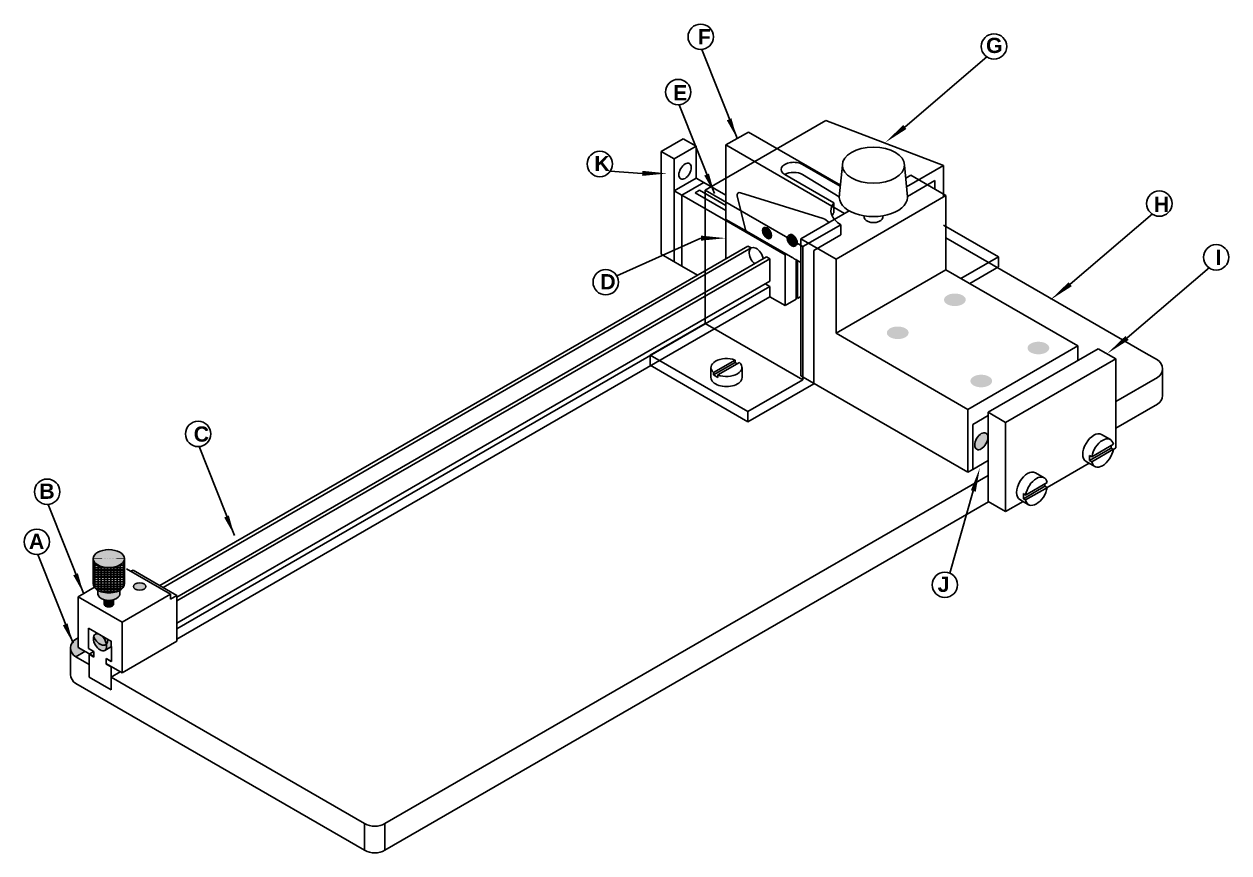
# Model space of a CAD drawing. Header units: millimetres. Extents: x -16619 to -11657, y 7083 to 8935.
# Drawn here: x -12824.5 to -12349.8, y 7593 to 7919.6 of the extents above; entities that cross this region are included whole.
import ezdxf

# ---------------------------------------------------------------- set-up
doc = ezdxf.new("R2010")
doc.units = ezdxf.units.MM
doc.header["$LTSCALE"] = 0.5
doc.header["$MEASUREMENT"] = 0
doc.linetypes.add('HIDDEN', pattern=[0.375, 0.25, -0.125])
for name, color, linetype in [('DIMS', 1, 'Continuous'), ('HIDDEN', 7, 'HIDDEN'), ('MODEL', 7, 'Continuous')]:
    doc.layers.add(name, color=color, linetype=linetype)

msp = doc.modelspace()

# ---------------------------------------------------------------- hatches: boundary and pattern name
at = {"layer": 'Defpoints'}
msp.add_hatch(color=252, dxfattribs=at).paths.add_polyline_path([(-12803.203, 7673.989), (-12803.203, 7677.789), (-12804.131, 7677.254, 0.5773503), (-12804.131, 7670.325), (-12800.493, 7672.425)])
at = {"layer": 'MODEL'}
h = msp.add_hatch(color=256, dxfattribs=at)
edge = h.paths.add_edge_path()
edge.add_ellipse((-12531.748, 7837.277), major_axis=(1.225, -2.121), ratio=0.5773503, start_angle=0, end_angle=360)
h = msp.add_hatch(color=256, dxfattribs=at)
edge = h.paths.add_edge_path()
edge.add_ellipse((-12521.591, 7834.451), major_axis=(1.225, -2.121), ratio=0.5773503, start_angle=360, end_angle=540)
edge.add_line((-12522.815, 7836.572), (-12523.238, 7836.328))
edge.add_ellipse((-12522.024, 7834.201), major_axis=(1.225, -2.121), ratio=0.5773503, start_angle=0, end_angle=180, ccw=False)
edge.add_line((-12520.788, 7832.085), (-12520.366, 7832.329))
edge = h.paths.add_edge_path()
edge.add_ellipse((-12521.591, 7834.451), major_axis=(1.225, -2.121), ratio=0.5773503, start_angle=232.70205, end_angle=307.29795)
edge.add_ellipse((-12522.024, 7834.201), major_axis=(0.919, -1.591), ratio=0.5773503, start_angle=323.8958, end_angle=373.63302)
edge.add_ellipse((-12521.591, 7834.451), major_axis=(0.919, -1.591), ratio=0.5773503, start_angle=193.63302, end_angle=346.36698, ccw=False)
edge.add_ellipse((-12522.024, 7834.201), major_axis=(0.919, -1.591), ratio=0.5773503, start_angle=526.36698, end_angle=576.1042)
h = msp.add_hatch(color=256, dxfattribs=at)
edge = h.paths.add_edge_path()
edge.add_ellipse((-12521.591, 7834.451), major_axis=(0.919, -1.591), ratio=0.5773503, start_angle=193.63302, end_angle=346.36698)
edge.add_ellipse((-12522.024, 7834.201), major_axis=(0.919, -1.591), ratio=0.5773503, start_angle=373.63302, end_angle=526.36698)
h = msp.add_hatch(color=256, dxfattribs=at)
edge = h.paths.add_edge_path()
edge.add_ellipse((-12480.253, 7797.968), major_axis=(-4.287, 0), ratio=0.5773503, start_angle=0, end_angle=360)
edge = h.paths.add_edge_path()
edge.add_ellipse((-12457.736, 7810.968), major_axis=(-4.287, 0), ratio=0.5773503, start_angle=0, end_angle=360)
edge = h.paths.add_edge_path()
edge.add_ellipse((-12424.827, 7791.968), major_axis=(-4.287, 0), ratio=0.5773503, start_angle=0, end_angle=360)
edge = h.paths.add_edge_path()
edge.add_ellipse((-12447.344, 7778.968), major_axis=(-4.287, 0), ratio=0.5773503, start_angle=0, end_angle=360)
h = msp.add_hatch(color=256, dxfattribs=at)
edge = h.paths.add_edge_path()
edge.add_ellipse((-12447.316, 7755.24), major_axis=(-1.837, -3.182), ratio=0.5773503, start_angle=0, end_angle=360)
h = msp.add_hatch(color=256, dxfattribs=at)
edge = h.paths.add_edge_path()
edge.add_ellipse((-12778.954, 7697.989), major_axis=(-2.449, 0), ratio=0.5773503, start_angle=0, end_angle=360)
edge = h.paths.add_edge_path()
edge.add_ellipse((-12791.078, 7708.989), major_axis=(-6.124, 0), ratio=0.5773503, start_angle=0, end_angle=360)
edge = h.paths.add_edge_path()
edge.add_ellipse((-12791.078, 7694.989), major_axis=(-4.287, 0), ratio=0.5773503, start_angle=0, end_angle=180)
edge.add_line((-12786.792, 7694.989), (-12786.792, 7696.465))
edge.add_ellipse((-12791.078, 7698.989), major_axis=(-6.124, 0), ratio=0.5773503, start_angle=45.573, end_angle=134.427, ccw=False)
edge.add_line((-12795.365, 7696.465), (-12795.365, 7694.989))
h = msp.add_hatch(dxfattribs=at)
h.set_pattern_fill('BRASS', color=256, scale=5, angle=90, style=0)
h.set_pattern_definition([(90, (165.9008, -62.0426), (-1.25, 8e-17), []), (90, (165.2758, -62.0426), (-1.25, 8e-17), [0.625, -0.3125])])
edge = h.paths.add_edge_path()
edge.add_ellipse((-12791.078, 7698.989), major_axis=(-6.124, 0), ratio=0.5773503, start_angle=0, end_angle=180)
edge.add_line((-12784.954, 7698.989), (-12784.954, 7708.901))
edge.add_ellipse((-12791.078, 7708.989), major_axis=(-6.124, 0), ratio=0.5773503, start_angle=0, end_angle=180, ccw=False)
edge.add_line((-12797.202, 7708.901), (-12797.202, 7698.989))
h = msp.add_hatch(color=256, dxfattribs=at)
edge = h.paths.add_edge_path()
edge.add_ellipse((-12794.542, 7675.989), major_axis=(1.837, -3.182), ratio=0.5773503, start_angle=0, end_angle=360)
h = msp.add_hatch(color=256, dxfattribs=at)
edge = h.paths.add_edge_path()
edge.add_ellipse((-12794.542, 7675.989), major_axis=(1.837, -3.182), ratio=0.5773503, start_angle=0, end_angle=135, ccw=False)
edge.add_line((-12792.675, 7672.825), (-12790.039, 7674.347))
edge.add_line((-12790.039, 7674.347), (-12790.039, 7676.389))
edge.add_line((-12790.039, 7676.389), (-12794.499, 7678.965))

# ---------------------------------------------------------------- linework, layer by layer
at = {"layer": 'Defpoints'}
msp.add_line((-12804.131, 7670.325), (-12800.493, 7672.425), dxfattribs=at)
at = {"layer": 'DIMS'}
for p, q in [((-12556.169, 7854.164), (-12508.537, 7881.664)), ((-12508.537, 7881.664), (-12462.205, 7863.914)), ((-12517.796, 7864.319), (-12502.892, 7855.714)), ((-12476.751, 7855.516), (-12462.205, 7863.914)), ((-12462.205, 7851.464), (-12462.205, 7863.914)), ((-12524.724, 7860.319), (-12505.453, 7849.192)), ((-12517.796, 7860.319), (-12503.303, 7851.514)), ((-12476.38, 7851.73), (-12465.669, 7857.914)), ((-12465.669, 7857.914), (-12465.669, 7854.564)), ((-12556.169, 7801.664), (-12556.169, 7854.164)), ((-12556.169, 7854.164), (-12517.631, 7831.914)), ((-12556.169, 7854.164), (-12549.241, 7850.164)), ((-12505.453, 7849.192), (-12505.453, 7845.192)), ((-12517.631, 7831.914), (-12502.641, 7840.569)), ((-12502.641, 7840.569), (-12502.641, 7836.569)), ((-12440.554, 7827.914), (-12462.205, 7840.414)), ((-12513.301, 7830.414), (-12502.641, 7836.569)), ((-12517.631, 7779.414), (-12517.631, 7831.914)), ((-12513.301, 7777.914), (-12513.301, 7830.414)), ((-12440.554, 7827.914), (-12455.363, 7819.364)), ((-12440.554, 7823.914), (-12440.554, 7827.914)), ((-12451.899, 7817.364), (-12440.554, 7823.914)), ((-12577.819, 7789.164), (-12556.169, 7801.664)), ((-12556.169, 7801.664), (-12517.631, 7779.414)), ((-12539.281, 7766.914), (-12577.819, 7789.164)), ((-12577.819, 7789.164), (-12577.819, 7785.164)), ((-12577.819, 7785.164), (-12539.281, 7762.914)), ((-12517.631, 7779.414), (-12539.281, 7766.914)), ((-12517.631, 7775.414), (-12513.301, 7777.914)), ((-12539.281, 7762.914), (-12517.631, 7775.414)), ((-12539.281, 7762.914), (-12539.281, 7766.914))]:
    msp.add_line(p, q, dxfattribs=at)
for centre, major_axis, start_param, end_param in [((-12521.26, 7862.319), (-4.899, 0), 3.9269908, 7.0685835), ((-12521.26, 7858.319), (-4.899, 0), 3.9269908, 5.4977871), ((-12493.114, 7846.069), (-13.472, 0), 5.8699557, 7.0685835), ((-12493.114, 7842.069), (-13.472, 0), 5.8699557, 6.0231344)]:
    msp.add_ellipse(centre, major_axis=major_axis, ratio=0.5773503, start_param=start_param, end_param=end_param, dxfattribs=at)
at = {"layer": 'HIDDEN'}
msp.add_line((-12539.777, 7837.951), (-12520.663, 7826.915), dxfattribs=at)
at = {"layer": 'MODEL'}
for p, q in [((-12557.492, 7909.618), (-12543.581, 7874.612)), ((-12445.029, 7906.805), (-12477.453, 7879.051)), ((-12566.357, 7887.842), (-12552.446, 7852.836)), ((-12539.108, 7877.064), (-12547.942, 7871.964)), ((-12539.108, 7877.064), (-12502.851, 7856.131)), ((-12573.462, 7869.399), (-12564.802, 7874.399)), ((-12568.362, 7866.454), (-12559.702, 7871.454)), ((-12559.702, 7871.454), (-12564.802, 7874.399)), ((-12559.702, 7858.954), (-12559.702, 7871.454)), ((-12547.942, 7871.964), (-12501.176, 7844.964)), ((-12547.942, 7871.964), (-12547.942, 7842.664)), ((-12573.462, 7828.899), (-12573.462, 7869.399)), ((-12568.362, 7866.454), (-12573.462, 7869.399)), ((-12568.362, 7853.954), (-12568.362, 7866.454)), ((-12547.942, 7842.664), (-12547.942, 7865.864)), ((-12580.89, 7860.782), (-12593.499, 7861.68)), ((-12502.079, 7864.014), (-12503.303, 7851.514)), ((-12477.584, 7864.014), (-12476.359, 7851.514)), ((-12568.362, 7853.954), (-12559.702, 7858.954)), ((-12565.262, 7852.164), (-12556.602, 7857.164)), ((-12556.602, 7857.164), (-12559.702, 7858.954)), ((-12556.602, 7857.164), (-12547.942, 7852.164)), ((-12477.08, 7858.876), (-12475.109, 7860.014)), ((-12475.109, 7860.014), (-12461.252, 7852.014)), ((-12568.362, 7825.954), (-12568.362, 7853.954)), ((-12565.262, 7852.164), (-12568.362, 7853.954)), ((-12547.942, 7842.164), (-12565.262, 7852.164)), ((-12565.262, 7852.164), (-12565.262, 7824.164)), ((-12558.334, 7854.164), (-12560.066, 7853.164)), ((-12560.066, 7853.164), (-12547.942, 7846.164)), ((-12547.942, 7848.164), (-12558.334, 7854.164)), ((-12547.942, 7842.664), (-12547.942, 7856.014)), ((-12540.249, 7838.58), (-12543.516, 7851.983)), ((-12542.246, 7853.174), (-12509.614, 7842.991)), ((-12504.554, 7827.014), (-12461.252, 7852.014)), ((-12461.252, 7852.014), (-12461.252, 7822.764)), ((-12547.942, 7842.664), (-12539.777, 7837.951)), ((-12547.942, 7842.164), (-12547.509, 7842.414)), ((-12524.559, 7828.664), (-12547.942, 7842.164)), ((-12547.942, 7842.164), (-12547.942, 7827.164)), ((-12547.942, 7827.164), (-12547.942, 7842.164)), ((-12547.942, 7842.164), (-12547.942, 7842.164)), ((-12518.41, 7835.014), (-12499.358, 7846.014)), ((-12493.506, 7844.031), (-12493.506, 7843.514)), ((-12486.157, 7844.031), (-12486.157, 7843.514)), ((-12379.886, 7844.861), (-12412.311, 7817.107)), ((-12539.777, 7837.951), (-12532.849, 7833.951)), ((-12539.777, 7837.951), (-12521.591, 7827.451)), ((-12557.809, 7835.254), (-12590.985, 7820.398)), ((-12524.559, 7828.664), (-12534.951, 7834.664)), ((-12523.248, 7836.322), (-12522.815, 7836.572)), ((-12520.445, 7834.539), (-12520.445, 7834.528)), ((-12518.41, 7781.014), (-12518.41, 7835.014)), ((-12518.41, 7835.014), (-12504.554, 7827.014)), ((-12461.252, 7835.364), (-12382.314, 7789.789)), ((-12770.986, 7698.389), (-12539.281, 7832.164)), ((-12769.687, 7697.639), (-12537.982, 7831.414)), ((-12764.231, 7693.789), (-12531.92, 7827.914)), ((-12565.262, 7824.164), (-12573.462, 7828.899)), ((-12537.982, 7831.414), (-12539.281, 7832.164)), ((-12530.621, 7827.164), (-12531.92, 7827.914)), ((-12524.126, 7828.914), (-12524.559, 7828.664)), ((-12524.559, 7808.664), (-12524.559, 7828.664)), ((-12520.799, 7832.079), (-12520.366, 7832.329)), ((-12764.231, 7692.289), (-12530.621, 7827.164)), ((-12565.262, 7824.164), (-12559.2, 7820.664)), ((-12530.621, 7827.164), (-12530.621, 7818.364)), ((-12520.663, 7826.915), (-12518.41, 7825.614)), ((-12520.229, 7811.164), (-12520.229, 7826.664)), ((-12519.796, 7826.414), (-12519.796, 7811.414)), ((-12504.554, 7827.014), (-12504.554, 7797.764)), ((-12357.473, 7823.705), (-12389.898, 7795.951)), ((-12764.231, 7683.489), (-12530.621, 7818.364)), ((-12520.445, 7818.539), (-12520.445, 7818.539)), ((-12504.554, 7797.764), (-12461.252, 7822.764)), ((-12461.252, 7822.764), (-12409.291, 7792.764)), ((-12764.231, 7681.289), (-12530.621, 7816.164)), ((-12530.621, 7816.164), (-12532.526, 7817.264)), ((-12530.621, 7816.164), (-12530.621, 7812.164)), ((-12764.231, 7677.289), (-12530.621, 7812.164)), ((-12530.621, 7812.164), (-12524.559, 7808.664)), ((-12530.621, 7812.164), (-12524.559, 7808.664)), ((-12524.559, 7808.664), (-12520.229, 7811.164)), ((-12519.796, 7811.414), (-12518.41, 7812.214)), ((-12452.592, 7767.764), (-12504.554, 7797.764)), ((-12452.592, 7767.764), (-12409.291, 7792.764)), ((-12444.668, 7766.639), (-12401.28, 7791.689)), ((-12409.291, 7787.064), (-12409.291, 7792.764)), ((-12401.28, 7791.689), (-12394.352, 7787.689)), ((-12552.839, 7781.337), (-12544.348, 7786.239)), ((-12552.834, 7782.34), (-12544.348, 7787.239)), ((-12542.616, 7786.239), (-12551.102, 7781.34)), ((-12544.348, 7787.239), (-12544.348, 7786.239)), ((-12544.348, 7786.239), (-12543.482, 7785.739)), ((-12394.352, 7787.689), (-12437.74, 7762.639)), ((-12394.352, 7787.689), (-12394.352, 7752.589)), ((-12377.922, 7787.254), (-12382.314, 7789.789)), ((-12553.849, 7784.289), (-12553.849, 7780.289)), ((-12552.839, 7782.337), (-12552.839, 7781.337)), ((-12552.839, 7781.337), (-12551.102, 7780.34)), ((-12551.102, 7781.34), (-12551.102, 7780.34)), ((-12541.601, 7784.289), (-12541.601, 7780.289)), ((-12518.41, 7781.014), (-12452.592, 7743.014)), ((-12375.922, 7783.789), (-12375.922, 7773.289)), ((-12377.922, 7780.325), (-12394.352, 7770.839)), ((-12452.592, 7767.764), (-12452.592, 7743.014)), ((-12444.668, 7731.539), (-12444.668, 7766.639)), ((-12437.74, 7762.639), (-12444.668, 7766.639)), ((-12377.922, 7769.825), (-12394.352, 7760.339)), ((-12450.644, 7761.889), (-12444.668, 7765.339)), ((-12450.644, 7744.139), (-12450.644, 7761.889)), ((-12437.74, 7762.639), (-12437.74, 7727.539)), ((-12396.486, 7755.893), (-12399.95, 7757.893)), ((-12755.516, 7753.117), (-12741.605, 7718.11)), ((-12404.657, 7747.64), (-12396.172, 7752.539)), ((-12395.305, 7754.039), (-12403.791, 7749.14)), ((-12403.791, 7747.14), (-12395.218, 7752.089)), ((-12396.172, 7752.539), (-12396.172, 7753.539)), ((-12395.305, 7752.039), (-12396.172, 7752.539)), ((-12395.305, 7752.039), (-12394.352, 7752.589)), ((-12450.644, 7744.139), (-12444.668, 7747.589)), ((-12402.61, 7745.286), (-12406.074, 7747.286)), ((-12403.791, 7749.14), (-12404.657, 7749.64)), ((-12404.657, 7749.64), (-12404.657, 7747.64)), ((-12403.791, 7747.14), (-12404.657, 7747.64)), ((-12452.592, 7743.014), (-12450.644, 7744.139)), ((-12422.554, 7740.843), (-12426.018, 7742.843)), ((-12421.373, 7736.989), (-12404.806, 7746.554)), ((-12444.668, 7741.789), (-12682.289, 7604.599)), ((-12421.373, 7738.989), (-12429.946, 7734.039)), ((-12422.239, 7737.489), (-12422.239, 7738.489)), ((-12450.475, 7735.635), (-12459.671, 7703.247)), ((-12430.724, 7732.59), (-12422.239, 7737.489)), ((-12430.724, 7732.59), (-12430.724, 7734.59)), ((-12430.724, 7734.59), (-12429.946, 7734.039)), ((-12429.858, 7732.09), (-12421.285, 7737.039)), ((-12421.373, 7736.989), (-12422.239, 7737.489)), ((-12814.99, 7730.352), (-12801.079, 7695.345)), ((-12444.452, 7731.414), (-12682.289, 7594.099)), ((-12444.668, 7731.539), (-12437.74, 7727.539)), ((-12437.74, 7727.539), (-12430.873, 7731.504)), ((-12428.677, 7730.236), (-12432.141, 7732.236)), ((-12429.858, 7732.09), (-12430.724, 7732.59)), ((-12819.084, 7710.612), (-12805.173, 7675.605)), ((-12797.202, 7708.989), (-12797.202, 7698.989)), ((-12784.954, 7708.989), (-12784.954, 7698.989)), ((-12766.83, 7694.989), (-12784.15, 7704.989)), ((-12781.552, 7704.489), (-12782.418, 7703.989)), ((-12764.231, 7694.489), (-12781.552, 7704.489)), ((-12803.203, 7693.989), (-12796.779, 7697.698)), ((-12795.365, 7696.465), (-12795.365, 7694.989)), ((-12786.792, 7696.465), (-12786.792, 7694.989)), ((-12785.882, 7683.989), (-12766.83, 7694.989)), ((-12766.83, 7694.989), (-12766.83, 7692.989)), ((-12785.882, 7683.989), (-12803.203, 7693.989)), ((-12803.203, 7693.989), (-12803.203, 7673.989)), ((-12792.915, 7692.753), (-12792.915, 7690.989)), ((-12789.241, 7692.753), (-12789.241, 7690.989)), ((-12766.83, 7692.989), (-12764.231, 7694.489)), ((-12764.231, 7694.489), (-12764.231, 7676.489)), ((-12799.046, 7673.589), (-12799.046, 7681.589)), ((-12799.046, 7681.589), (-12790.039, 7676.389)), ((-12785.882, 7663.989), (-12785.882, 7683.989)), ((-12804.131, 7677.254), (-12803.203, 7677.789)), ((-12790.212, 7676.489), (-12790.212, 7674.247)), ((-12764.231, 7676.489), (-12785.882, 7663.989)), ((-12806.131, 7673.789), (-12806.131, 7663.289)), ((-12803.203, 7673.989), (-12797.14, 7670.489)), ((-12796.967, 7672.389), (-12799.046, 7673.589)), ((-12796.967, 7672.389), (-12798.872, 7673.489)), ((-12798.872, 7671.289), (-12796.967, 7672.389)), ((-12798.872, 7662.289), (-12798.872, 7671.289)), ((-12798.872, 7662.289), (-12798.872, 7671.289)), ((-12798.872, 7671.289), (-12796.967, 7670.189)), ((-12796.967, 7670.189), (-12796.967, 7672.389)), ((-12796.967, 7670.389), (-12796.967, 7672.389)), ((-12792.705, 7672.808), (-12790.039, 7674.347)), ((-12790.039, 7674.347), (-12790.039, 7668.389)), ((-12798.872, 7667.289), (-12804.131, 7670.325)), ((-12798.872, 7667.289), (-12798.872, 7662.289)), ((-12797.14, 7670.489), (-12796.967, 7670.389)), ((-12790.039, 7668.389), (-12792.118, 7669.59)), ((-12792.117, 7667.589), (-12792.117, 7669.59)), ((-12792.117, 7667.389), (-12792.117, 7669.589)), ((-12792.117, 7669.589), (-12790.212, 7668.489)), ((-12791.944, 7667.489), (-12792.117, 7667.589)), ((-12792.117, 7667.389), (-12791.944, 7667.489)), ((-12790.212, 7666.289), (-12792.117, 7667.389)), ((-12792.117, 7667.389), (-12790.212, 7666.289)), ((-12791.944, 7667.489), (-12785.882, 7663.989)), ((-12790.212, 7668.489), (-12790.039, 7668.589)), ((-12798.872, 7662.289), (-12790.212, 7657.289)), ((-12790.212, 7657.289), (-12798.872, 7662.289)), ((-12790.212, 7666.289), (-12790.039, 7666.389)), ((-12790.212, 7666.289), (-12790.212, 7657.289)), ((-12790.212, 7657.289), (-12790.212, 7666.289)), ((-12790.212, 7662.289), (-12786.575, 7664.389)), ((-12690.289, 7604.599), (-12790.212, 7662.289)), ((-12790.212, 7657.289), (-12790.212, 7662.289)), ((-12804.131, 7659.825), (-12690.289, 7594.099)), ((-12690.289, 7604.599), (-12690.289, 7594.099)), ((-12682.289, 7604.599), (-12682.289, 7594.099))]:
    msp.add_line(p, q, dxfattribs=at)
for points in [[(-12543.581, 7874.612, 0, 2, 0), (-12546.689, 7882.083, 2, 2, 0)], [(-12485.371, 7872.789, 0, 2, 0), (-12477.453, 7879.051, 2, 2, 0)], [(-12543.525, 7874.514, 0, 2, 0), (-12543.525, 7874.514, 2, 2, 0)], [(-12543.525, 7874.514, 0, 2, 0), (-12543.525, 7874.514, 2, 2, 0)], [(-12571.023, 7860.782, 0, 2, 0), (-12580.89, 7860.782, 2, 2, 0)], [(-12552.446, 7852.836, 0, 2, 0), (-12555.553, 7860.307, 2, 2, 0)], [(-12547.942, 7835.254, 0, 2, 0), (-12557.809, 7835.254, 2, 2, 0)], [(-12547.942, 7834.664, 0, 2, 0), (-12547.942, 7834.664, 2, 2, 0)], [(-12547.942, 7834.664, 0, 2, 0), (-12547.942, 7834.664, 2, 2, 0)], [(-12420.229, 7810.846, 0, 2, 0), (-12412.311, 7817.107, 2, 2, 0)], [(-12397.816, 7789.689, 0, 2, 0), (-12389.898, 7795.951, 2, 2, 0)], [(-12737.524, 7747.448, 0, 2, 0), (-12737.524, 7747.448, 2, 2, 0)], [(-12737.524, 7747.448, 0, 2, 0), (-12737.524, 7747.448, 2, 2, 0)], [(-12447.867, 7744.822, 0, 2, 0), (-12450.475, 7735.635, 2, 2, 0)], [(-12741.605, 7718.11, 0, 2, 0), (-12744.713, 7725.581, 2, 2, 0)], [(-12801.079, 7695.345, 0, 2, 0), (-12804.186, 7702.816, 2, 2, 0)], [(-12801.023, 7695.248, 0, 2, 0), (-12801.023, 7695.248, 2, 2, 0)], [(-12801.023, 7695.248, 0, 2, 0), (-12801.023, 7695.248, 2, 2, 0)], [(-12794.818, 7684.501, 0, 2, 0), (-12794.818, 7684.501, 2, 2, 0)], [(-12794.818, 7684.501, 0, 2, 0), (-12794.818, 7684.501, 2, 2, 0)], [(-12805.173, 7675.605, 0, 2, 0), (-12808.28, 7683.076, 2, 2, 0)]]:
    msp.add_lwpolyline(points, format="xyseb", dxfattribs=at)
for centre in [(-12557.88, 7914.603), (-12442.325, 7910.801), (-12566.744, 7892.827), (-12597.639, 7864.484), (-12377.183, 7848.858), (-12354.77, 7827.701), (-12595.315, 7817.898), (-12755.904, 7758.102), (-12815.377, 7735.337), (-12819.471, 7715.597), (-12461.686, 7698.671)]:
    msp.add_circle(centre, 5, dxfattribs=at)
for centre, radius, start, end in [((-12542.544, 7852.22), 1, 72.66884, 193.7), ((-12510.805, 7839.172), 4, 32.88651, 72.66884), ((-12539.277, 7838.817), 1, 193.7, 240), ((-12379.922, 7783.789), 4, 300, 60), ((-12379.922, 7773.289), 4, 300, 0), ((-12802.131, 7673.789), 4, 120, 240), ((-12802.131, 7663.289), 4, 180, 240), ((-12686.289, 7611.527), 8, 240, 300), ((-12686.289, 7601.027), 8, 240, 300)]:
    msp.add_arc(centre, radius, start, end, dxfattribs=at)
for centre, major_axis in [((-12489.831, 7864.014), (-12.247, 0)), ((-12564.032, 7861.654), (-1.732, -3)), ((-12531.748, 7837.277), (1.225, -2.121)), ((-12522.024, 7834.201), (1.225, -2.121)), ((-12447.316, 7755.24), (-1.837, -3.182)), ((-12791.078, 7708.989), (-6.124, 0)), ((-12778.954, 7697.989), (-2.449, 0)), ((-12794.542, 7675.989), (1.837, -3.182))]:
    msp.add_ellipse(centre, major_axis=major_axis, ratio=0.5773503, dxfattribs=at)
for centre, major_axis, start_param, end_param in [((-12489.831, 7851.514), (-13.472, 0), 6.1701687, 9.5377946), ((-12489.831, 7843.514), (-3.674, 0), 6.0452442, 9.6627191), ((-12522.024, 7834.201), (0.919, -1.591), 5.6530481, 10.0549152), ((-12521.591, 7834.451), (1.225, -2.121), 4.0614169, 5.3633611), ((-12521.591, 7834.451), (0.919, -1.591), 3.3795338, 6.0452442), ((-12521.591, 7834.451), (1.225, -2.121), 6.2831853, 9.424778), ((-12535.992, 7827.967), (1.99, -3.447), 1.0204303, 5.262755), ((-12547.725, 7784.289), (-6.124, 0), 4.1283487, 6.8672255), ((-12547.725, 7784.289), (-6.124, 0), 0.9867561, 3.7256329), ((-12547.725, 7780.289), (-6.124, 0), 0, 3.1415927), ((-12403.012, 7752.589), (-3.062, -5.303), 3.1415927, 6.2831853), ((-12399.548, 7750.589), (-3.062, -5.303), 8.8407377, 11.5796145), ((-12399.548, 7750.589), (-3.062, -5.303), 5.6991451, 8.4380219), ((-12429.08, 7737.539), (-3.062, -5.303), 3.1415927, 6.2831853), ((-12425.615, 7735.539), (-3.062, -5.303), 8.8407377, 11.5796145), ((-12425.615, 7735.539), (-3.062, -5.303), 5.6991451, 8.4380219), ((-12791.078, 7698.989), (-6.124, 0), 0, 3.1415927), ((-12791.078, 7694.989), (-4.287, 0), 0, 3.1415927), ((-12791.078, 7692.489), (-1.837, 0), 0, 3.1415927), ((-12791.078, 7691.989), (-1.837, 0), 0, 3.1415927), ((-12791.078, 7691.489), (-1.837, 0), 0, 3.1415927), ((-12791.078, 7690.989), (-1.837, 0), 6.2831853, 9.424778), ((-12791.078, 7692.989), (-1.837, 0), 0.2379411, 2.9036515), ((-12791.078, 7693.489), (-1.837, 0), 1.0436409, 2.0979517), ((-12794.542, 7678.899), (2.211, -3.829), 4.564205, 7.0935168)]:
    msp.add_ellipse(centre, major_axis=major_axis, ratio=0.5773503, start_param=start_param, end_param=end_param, dxfattribs=at)

# ---------------------------------------------------------------- texts
at = {"layer": 'MODEL', "char_height": 6, "attachment_point": 1}
for s, insert, width in [('{\\fArial|b1|i0|c0|p34;F}', (-12559.018, 7917.644), 9.30181), ('{\\fArial|b1|i0|c0|p34;G}', (-12445.469, 7914.215), 9.30181), ('{\\fArial|b1|i0|c0|p34;E}', (-12568.744, 7895.55), 9.30181), ('{\\fArial|b1|i0|c0|p34;K}', (-12599.774, 7867.68), 9.30181), ('{\\fArial|b1|i0|c0|p34;H}', (-12379.323, 7851.628), 9.30181), ('{\\fArial|b1|i0|c0|p34;I}', (-12354.988, 7830.725), 9.30181), ('{\\fArial|b1|i0|c0|p34;D}', (-12597.451, 7821.095), 9.30181), ('{\\fArial|b1|i0|c0|p34;C}', (-12757.636, 7761.076), 9.30181), ('{\\fArial|b1|i0|c0|p34;B}', (-12818.489, 7738.542), 9.30181), ('{\\fArial|b1|i0|c0|p34;A}', (-12822.583, 7718.801), 9.30181), ('{\\fArial|b1|i0|c0|p34;J}', (-12464.526, 7701.876), 7.03094)]:
    msp.add_mtext(s, dxfattribs=dict(at, insert=insert, width=width))

doc.saveas('drawing.dxf')
